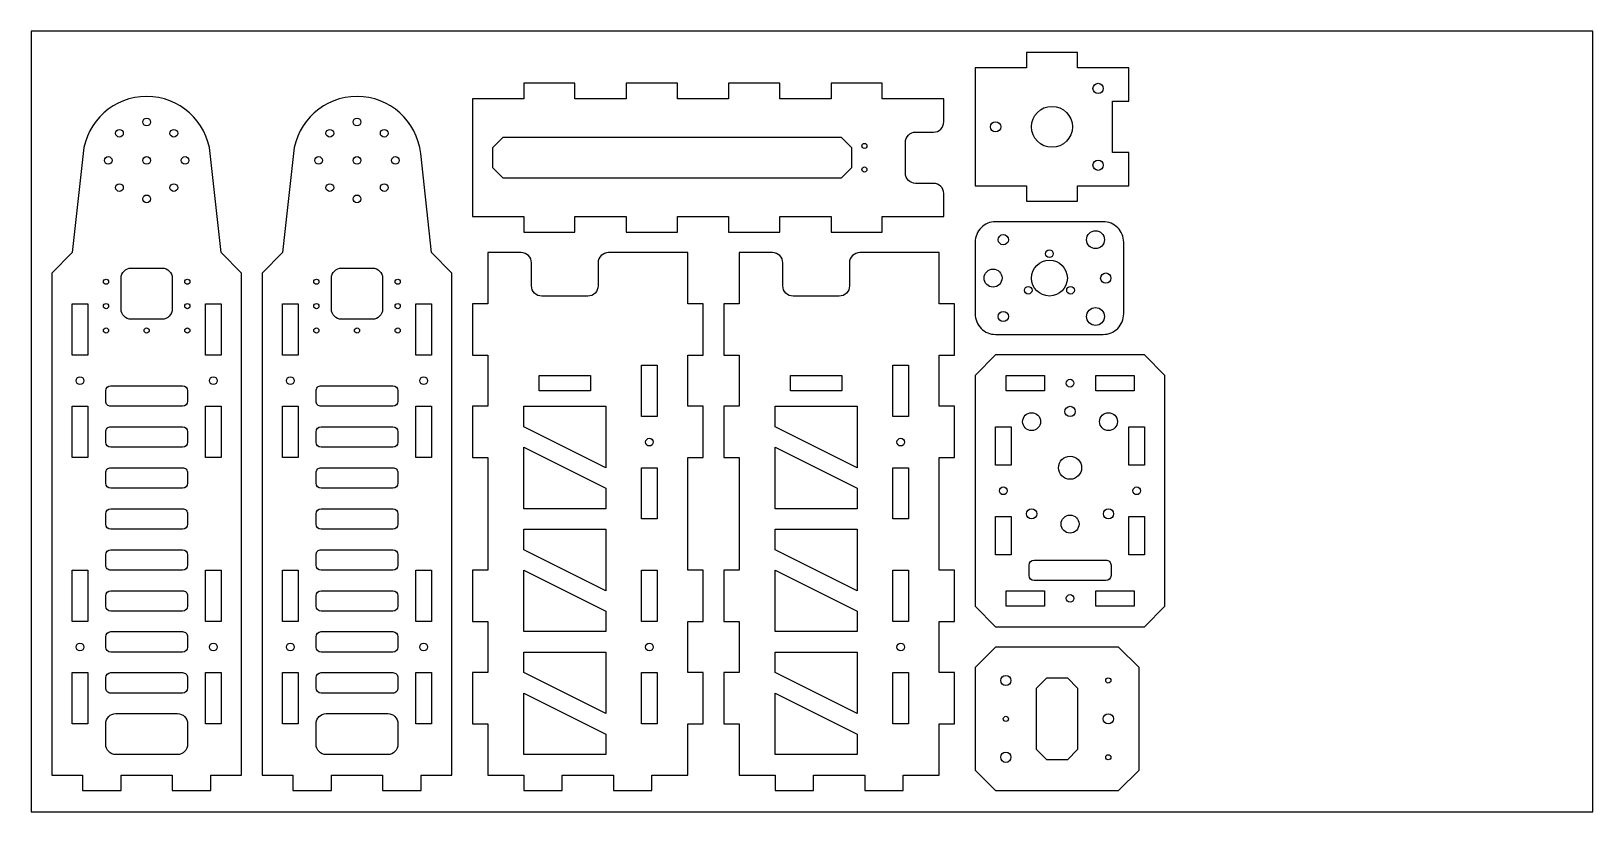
# Model space of a CAD drawing. Extents: x -305 to 305, y -152 to 152.
import ezdxf

# ---------------------------------------------------------------- set-up
doc = ezdxf.new("R2010")
doc.units = 0
doc.layers.add('6_06MM_ABS', color=1, linetype='CONTINUOUS')
doc.layers.add('DEFAULT', color=7, linetype='CONTINUOUS')

msp = doc.modelspace()

# ---------------------------------------------------------------- linework, layer by layer
at = {"layer": '6_06MM_ABS'}
for points in [[(83.68, 144.12), (83.68, 138.06), (63.68, 138.06), (63.68, 92.06), (83.68, 92.06), (83.68, 86), (103.68, 86), (103.68, 92.06), (123.68, 92.06), (123.68, 105.06), (117.28, 105.06), (117.28, 125.06), (123.68, 125.06), (123.68, 138.06), (103.68, 138.06), (103.68, 144.12)], [(11.44, 95), (-120.56, 95), (-124.56, 99), (-124.56, 107), (-120.56, 111), (11.44, 111), (15.44, 107), (15.44, 99)], [(-288.8, 25.94), (-288.8, 45.94), (-282.74, 45.94), (-282.74, 25.94)], [(-236.74, 25.94), (-236.74, 45.94), (-230.68, 45.94), (-230.68, 25.94)], [(-206.68, 25.94), (-206.68, 45.94), (-200.62, 45.94), (-200.62, 25.94)], [(-154.62, 25.94), (-154.62, 45.94), (-148.56, 45.94), (-148.56, 25.94)], [(129.8, 26), (71.68, 26), (63.68, 18), (63.68, -72.12), (71.68, -80.12), (129.8, -80.12), (137.8, -72.12), (137.8, 18)], [(-66.5, 1.94), (-66.5, 21.94), (-60.44, 21.94), (-60.44, 1.94)], [(31.62, 1.94), (31.62, 21.94), (37.68, 21.94), (37.68, 1.94)], [(-106.5, 18), (-86.5, 18), (-86.5, 11.94), (-106.5, 11.94)], [(-8.38, 18), (11.62, 18), (11.62, 11.94), (-8.38, 11.94)], [(90.74, 11.94), (75.74, 11.94), (75.74, 18), (90.74, 18)], [(125.74, 11.94), (110.74, 11.94), (110.74, 18), (125.74, 18)], [(-288.8, -14.06), (-288.8, 5.94), (-282.74, 5.94), (-282.74, -14.06)], [(-236.74, -14.06), (-236.74, 5.94), (-230.68, 5.94), (-230.68, -14.06)], [(-206.68, -14.06), (-206.68, 5.94), (-200.62, 5.94), (-200.62, -14.06)], [(-154.62, -14.06), (-154.62, 5.94), (-148.56, 5.94), (-148.56, -14.06)], [(-112.5, 5.94), (-80.5, 5.94), (-80.5, -18.06), (-112.5, -2.06)], [(-14.38, 5.94), (17.62, 5.94), (17.62, -18.06), (-14.38, -2.06)], [(77.74, -2.06), (77.74, -17.06), (71.68, -17.06), (71.68, -2.06)], [(129.8, -2.06), (129.8, -17.06), (123.74, -17.06), (123.74, -2.06)], [(-80.5, -34.06), (-112.5, -34.06), (-112.5, -10.06), (-80.5, -26.06)], [(17.62, -34.06), (-14.38, -34.06), (-14.38, -10.06), (17.62, -26.06)], [(-66.5, -38.06), (-66.5, -18.06), (-60.44, -18.06), (-60.44, -38.06)], [(31.62, -38.06), (31.62, -18.06), (37.68, -18.06), (37.68, -38.06)], [(-112.5, -42.06), (-80.5, -42.06), (-80.5, -66.06), (-112.5, -50.06)], [(-14.38, -42.06), (17.62, -42.06), (17.62, -66.06), (-14.38, -50.06)], [(77.74, -37.06), (77.74, -52.06), (71.68, -52.06), (71.68, -37.06)], [(129.8, -37.06), (129.8, -52.06), (123.74, -52.06), (123.74, -37.06)], [(-288.8, -78.06), (-288.8, -58.06), (-282.74, -58.06), (-282.74, -78.06)], [(-236.74, -78.06), (-236.74, -58.06), (-230.68, -58.06), (-230.68, -78.06)], [(-206.68, -78.06), (-206.68, -58.06), (-200.62, -58.06), (-200.62, -78.06)], [(-154.62, -78.06), (-154.62, -58.06), (-148.56, -58.06), (-148.56, -78.06)], [(-80.5, -82.06), (-112.5, -82.06), (-112.5, -58.06), (-80.5, -74.06)], [(-66.5, -78.06), (-66.5, -58.06), (-60.44, -58.06), (-60.44, -78.06)], [(17.62, -82.06), (-14.38, -82.06), (-14.38, -58.06), (17.62, -74.06)], [(31.62, -78.06), (31.62, -58.06), (37.68, -58.06), (37.68, -78.06)], [(90.74, -72.12), (75.74, -72.12), (75.74, -66.06), (90.74, -66.06)], [(125.74, -72.12), (110.74, -72.12), (110.74, -66.06), (125.74, -66.06)], [(-112.5, -90.06), (-80.5, -90.06), (-80.5, -114.06), (-112.5, -98.06)], [(-14.38, -90.06), (17.62, -90.06), (17.62, -114.06), (-14.38, -98.06)], [(63.68, -96.12), (63.68, -136.12), (71.68, -144.12), (119.68, -144.12), (127.68, -136.12), (127.68, -96.12), (119.68, -88.12), (71.68, -88.12)], [(-288.8, -118.06), (-288.8, -98.06), (-282.74, -98.06), (-282.74, -118.06)], [(-236.74, -118.06), (-236.74, -98.06), (-230.68, -98.06), (-230.68, -118.06)], [(-206.68, -118.06), (-206.68, -98.06), (-200.62, -98.06), (-200.62, -118.06)], [(-154.62, -118.06), (-154.62, -98.06), (-148.56, -98.06), (-148.56, -118.06)], [(-66.5, -118.06), (-66.5, -98.06), (-60.44, -98.06), (-60.44, -118.06)], [(31.62, -118.06), (31.62, -98.06), (37.68, -98.06), (37.68, -118.06)], [(99.68, -100.12), (103.68, -104.12), (103.68, -128.12), (99.68, -132.12), (91.68, -132.12), (87.68, -128.12), (87.68, -104.12), (91.68, -100.12)], [(-80.5, -130.06), (-112.5, -130.06), (-112.5, -106.06), (-80.5, -122.06)], [(17.62, -130.06), (-14.38, -130.06), (-14.38, -106.06), (17.62, -122.06)]]:
    msp.add_lwpolyline(points, close=True, dxfattribs=at)
for points in [[(-112.56, 80), (-112.56, 73.94), (-92.56, 73.94), (-92.56, 80), (-72.56, 80), (-72.56, 73.94), (-52.56, 73.94), (-52.56, 80), (-32.56, 80), (-32.56, 73.94), (-12.56, 73.94), (-12.56, 80), (7.44, 80), (7.44, 73.94), (27.44, 73.94), (27.44, 80), (51.44, 80), (51.44, 89, 0.414214), (47.44, 93), (40.44, 93, -0.414214), (36.44, 97), (36.44, 109, -0.414214), (40.44, 113), (47.44, 113, 0.414214), (51.44, 117), (51.44, 126), (27.44, 126), (27.44, 132.06), (7.44, 132.06), (7.44, 126), (-12.56, 126), (-12.56, 132.06), (-32.56, 132.06), (-32.56, 126), (-52.56, 126), (-52.56, 132.06), (-72.56, 132.06), (-72.56, 126), (-92.56, 126), (-92.56, 132.06), (-112.56, 132.06), (-112.56, 126), (-132.56, 126), (-132.56, 80)], [(-230.68, 65.94), (-234.89, 104.64, 0.897201), (-284.59, 104.64), (-288.8, 65.94), (-296.8, 57.94), (-296.8, -138.06), (-284.74, -138.06), (-284.74, -144.12), (-269.74, -144.12), (-269.74, -138.06), (-249.74, -138.06), (-249.74, -144.12), (-234.74, -144.12), (-234.74, -138.06), (-222.68, -138.06), (-222.68, 57.94)], [(-148.56, 65.94), (-152.77, 104.64, 0.897201), (-202.47, 104.64), (-206.68, 65.94), (-214.68, 57.94), (-214.68, -138.06), (-202.62, -138.06), (-202.62, -144.12), (-187.62, -144.12), (-187.62, -138.06), (-167.62, -138.06), (-167.62, -144.12), (-152.62, -144.12), (-152.62, -138.06), (-140.56, -138.06), (-140.56, 57.94)], [(63.68, 70), (63.68, 42, 0.414214), (71.68, 34), (113.68, 34, 0.414214), (121.68, 42), (121.68, 70, 0.414214), (113.68, 78), (71.68, 78, 0.414214)], [(-62.5, -144.12), (-62.5, -138.06), (-48.5, -138.06), (-48.5, -118.06), (-42.44, -118.06), (-42.44, -98.06), (-48.5, -98.06), (-48.5, -78.06), (-42.44, -78.06), (-42.44, -58.06), (-48.5, -58.06), (-48.5, -14.06), (-42.44, -14.06), (-42.44, 5.94), (-48.5, 5.94), (-48.5, 25.94), (-42.44, 25.94), (-42.44, 45.94), (-48.5, 45.94), (-48.5, 65.94), (-79.5, 65.94, 0.414214), (-83.5, 61.94), (-83.5, 52.94, -0.414214), (-87.5, 48.94), (-105.5, 48.94, -0.414214), (-109.5, 52.94), (-109.5, 61.94, 0.414214), (-113.5, 65.94), (-126.5, 65.94), (-126.5, 45.94), (-132.56, 45.94), (-132.56, 25.94), (-126.5, 25.94), (-126.5, 5.94), (-132.56, 5.94), (-132.56, -14.06), (-126.5, -14.06), (-126.5, -58.06), (-132.56, -58.06), (-132.56, -78.06), (-126.5, -78.06), (-126.5, -98.06), (-132.56, -98.06), (-132.56, -118.06), (-126.5, -118.06), (-126.5, -138.06), (-112.5, -138.06), (-112.5, -144.12), (-97.5, -144.12), (-97.5, -138.06), (-77.5, -138.06), (-77.5, -144.12)], [(-28.38, -138.06), (-14.38, -138.06), (-14.38, -144.12), (0.62, -144.12), (0.62, -138.06), (20.62, -138.06), (20.62, -144.12), (35.62, -144.12), (35.62, -138.06), (49.62, -138.06), (49.62, -118.06), (55.68, -118.06), (55.68, -98.06), (49.62, -98.06), (49.62, -78.06), (55.68, -78.06), (55.68, -58.06), (49.62, -58.06), (49.62, -14.06), (55.68, -14.06), (55.68, 5.94), (49.62, 5.94), (49.62, 25.94), (55.68, 25.94), (55.68, 45.94), (49.62, 45.94), (49.62, 65.94), (18.62, 65.94, 0.414214), (14.62, 61.94), (14.62, 52.94, -0.414214), (10.62, 48.94), (-7.38, 48.94, -0.414214), (-11.38, 52.94), (-11.38, 61.94, 0.414214), (-15.38, 65.94), (-28.38, 65.94), (-28.38, 45.94), (-34.44, 45.94), (-34.44, 25.94), (-28.38, 25.94), (-28.38, 5.94), (-34.44, 5.94), (-34.44, -14.06), (-28.38, -14.06), (-28.38, -58.06), (-34.44, -58.06), (-34.44, -78.06), (-28.38, -78.06), (-28.38, -98.06), (-34.44, -98.06), (-34.44, -118.06), (-28.38, -118.06)], [(-269.74, 43.94), (-269.74, 55.94, -0.414214), (-265.74, 59.94), (-253.74, 59.94, -0.414213), (-249.74, 55.94), (-249.74, 43.94, -0.414214), (-253.74, 39.94), (-265.74, 39.94, -0.414213)], [(-187.62, 43.94), (-187.62, 55.94, -0.414214), (-183.62, 59.94), (-171.62, 59.94, -0.414213), (-167.62, 55.94), (-167.62, 43.94, -0.414213), (-171.62, 39.94), (-183.62, 39.94, -0.414213)], [(-243.74, 11.94), (-243.74, 7.94, -0.414213), (-245.74, 5.94), (-273.74, 5.94, -0.414214), (-275.74, 7.94), (-275.74, 11.94, -0.414213), (-273.74, 13.94), (-245.74, 13.94, -0.414213)], [(-161.62, 11.94), (-161.62, 7.94, -0.414213), (-163.62, 5.94), (-191.62, 5.94, -0.414214), (-193.62, 7.94), (-193.62, 11.94, -0.414214), (-191.62, 13.94), (-163.62, 13.94, -0.414213)], [(-243.74, -4.06), (-243.74, -8.06, -0.414213), (-245.74, -10.06), (-273.74, -10.06, -0.414213), (-275.74, -8.06), (-275.74, -4.06, -0.414214), (-273.74, -2.06), (-245.74, -2.06, -0.414213)], [(-161.62, -4.06), (-161.62, -8.06, -0.414213), (-163.62, -10.06), (-191.62, -10.06, -0.414213), (-193.62, -8.06), (-193.62, -4.06, -0.414213), (-191.62, -2.06), (-163.62, -2.06, -0.414213)], [(-243.74, -20.06), (-243.74, -24.06, -0.414213), (-245.74, -26.06), (-273.74, -26.06, -0.414213), (-275.74, -24.06), (-275.74, -20.06, -0.414214), (-273.74, -18.06), (-245.74, -18.06, -0.414214)], [(-161.62, -20.06), (-161.62, -24.06, -0.414213), (-163.62, -26.06), (-191.62, -26.06, -0.414213), (-193.62, -24.06), (-193.62, -20.06, -0.414214), (-191.62, -18.06), (-163.62, -18.06, -0.414214)], [(-243.74, -36.06), (-243.74, -40.06, -0.414213), (-245.74, -42.06), (-273.74, -42.06, -0.414213), (-275.74, -40.06), (-275.74, -36.06, -0.414213), (-273.74, -34.06), (-245.74, -34.06, -0.414214)], [(-161.62, -36.06), (-161.62, -40.06, -0.414213), (-163.62, -42.06), (-191.62, -42.06, -0.414213), (-193.62, -40.06), (-193.62, -36.06, -0.414213), (-191.62, -34.06), (-163.62, -34.06, -0.414213)], [(-243.74, -52.06), (-243.74, -56.06, -0.414213), (-245.74, -58.06), (-273.74, -58.06, -0.414214), (-275.74, -56.06), (-275.74, -52.06, -0.414213), (-273.74, -50.06), (-245.74, -50.06, -0.414213)], [(-161.62, -52.06), (-161.62, -56.06, -0.414213), (-163.62, -58.06), (-191.62, -58.06, -0.414213), (-193.62, -56.06), (-193.62, -52.06, -0.414214), (-191.62, -50.06), (-163.62, -50.06, -0.414213)], [(116.74, -56.12), (116.74, -60.12, -0.414213), (114.74, -62.12), (86.74, -62.12, -0.414213), (84.74, -60.12), (84.74, -56.12, -0.414213), (86.74, -54.12), (114.74, -54.12, -0.414214)], [(-243.74, -68.06), (-243.74, -72.06, -0.414213), (-245.74, -74.06), (-273.74, -74.06, -0.414213), (-275.74, -72.06), (-275.74, -68.06, -0.414213), (-273.74, -66.06), (-245.74, -66.06, -0.414214)], [(-161.62, -68.06), (-161.62, -72.06, -0.414213), (-163.62, -74.06), (-191.62, -74.06, -0.414213), (-193.62, -72.06), (-193.62, -68.06, -0.414213), (-191.62, -66.06), (-163.62, -66.06, -0.414213)], [(-243.74, -84.06), (-243.74, -88.06, -0.414213), (-245.74, -90.06), (-273.74, -90.06, -0.414213), (-275.74, -88.06), (-275.74, -84.06, -0.414213), (-273.74, -82.06), (-245.74, -82.06, -0.414214)], [(-161.62, -84.06), (-161.62, -88.06, -0.414213), (-163.62, -90.06), (-191.62, -90.06, -0.414213), (-193.62, -88.06), (-193.62, -84.06, -0.414213), (-191.62, -82.06), (-163.62, -82.06, -0.414213)], [(-243.74, -100.06), (-243.74, -104.06, -0.414213), (-245.74, -106.06), (-273.74, -106.06, -0.414214), (-275.74, -104.06), (-275.74, -100.06, -0.414213), (-273.74, -98.06), (-245.74, -98.06, -0.414214)], [(-161.62, -100.06), (-161.62, -104.06, -0.414214), (-163.62, -106.06), (-191.62, -106.06, -0.414213), (-193.62, -104.06), (-193.62, -100.06, -0.414213), (-191.62, -98.06), (-163.62, -98.06, -0.414214)], [(-243.74, -118.06), (-243.74, -126.06, -0.414214), (-247.74, -130.06), (-271.74, -130.06, -0.414213), (-275.74, -126.06), (-275.74, -118.06, -0.414214), (-271.74, -114.06), (-247.74, -114.06, -0.414214)], [(-161.62, -118.06), (-161.62, -126.06, -0.414214), (-165.62, -130.06), (-189.62, -130.06, -0.414213), (-193.62, -126.06), (-193.62, -118.06, -0.414213), (-189.62, -114.06), (-165.62, -114.06, -0.414214)]]:
    msp.add_lwpolyline(points, format="xyb", close=True, dxfattribs=at)
for centre, radius in [((111.68, 130.06), 2), ((93.68, 115.06), 8), ((-259.74, 116.94), 1.5), ((-177.62, 116.94), 1.5), ((71.68, 115.06), 2), ((-270.35, 112.55), 1.5), ((-249.13, 112.55), 1.5), ((-188.23, 112.55), 1.5), ((-167.01, 112.55), 1.5), ((20.47, 107.6), 1), ((-274.74, 101.94), 1.5), ((-259.74, 101.94), 1.5), ((-244.74, 101.94), 1.5), ((-192.62, 101.94), 1.5), ((-177.62, 101.94), 1.5), ((-162.62, 101.94), 1.5), ((20.47, 98.4), 1), ((111.68, 100.06), 2), ((-270.35, 91.33), 1.5), ((-249.13, 91.33), 1.5), ((-188.23, 91.33), 1.5), ((-167.01, 91.33), 1.5), ((-259.74, 86.94), 1.5), ((-177.62, 86.94), 1.5), ((110.68, 71), 3.5), ((74.68, 71), 2), ((92.68, 56), 7), ((92.68, 65.52), 1.5), ((-275.61, 54.58), 1), ((-243.86, 54.58), 1), ((-193.49, 54.58), 1), ((-161.74, 54.58), 1), ((70.68, 56), 3.5), ((114.68, 56), 2), ((84.43, 51.24), 1.5), ((100.93, 51.24), 1.5), ((-275.61, 45.05), 1), ((-243.86, 45.05), 1), ((-193.49, 45.05), 1), ((-161.74, 45.05), 1), ((74.68, 41), 2), ((110.68, 41), 3.5), ((-275.61, 35.53), 1), ((-259.74, 35.53), 1), ((-243.86, 35.53), 1), ((-193.49, 35.53), 1), ((-177.62, 35.53), 1), ((-161.74, 35.53), 1), ((-285.77, 15.94), 1.5), ((-233.71, 15.94), 1.5), ((-203.65, 15.94), 1.5), ((-151.59, 15.94), 1.5), ((100.74, 14.97), 1.5), ((85.74, -0.06), 3.5), ((100.74, 3.94), 2), ((115.74, -0.06), 3.5), ((-63.47, -8.06), 1.5), ((34.65, -8.06), 1.5), ((100.74, -18.06), 4.5), ((74.71, -27.06), 1.5), ((126.77, -27.06), 1.5), ((85.74, -36.06), 2), ((100.74, -40.06), 3.5), ((115.74, -36.06), 2), ((100.74, -69.09), 1.5), ((-285.77, -88.06), 1.5), ((-233.71, -88.06), 1.5), ((-203.65, -88.06), 1.5), ((-151.59, -88.06), 1.5), ((-63.47, -88.06), 1.5), ((34.65, -88.06), 1.5), ((75.68, -101.12), 2), ((115.68, -101.12), 1), ((75.68, -116.12), 1), ((115.68, -116.12), 2), ((75.68, -131.12), 2), ((115.68, -131.12), 1)]:
    msp.add_circle(centre, radius, dxfattribs=at)
at = {"layer": 'DEFAULT'}
msp.add_lwpolyline([(304.8, -152.4), (304.8, 152.4), (-304.8, 152.4), (-304.8, -152.4)], close=True, dxfattribs=at)

doc.saveas('drawing.dxf')
